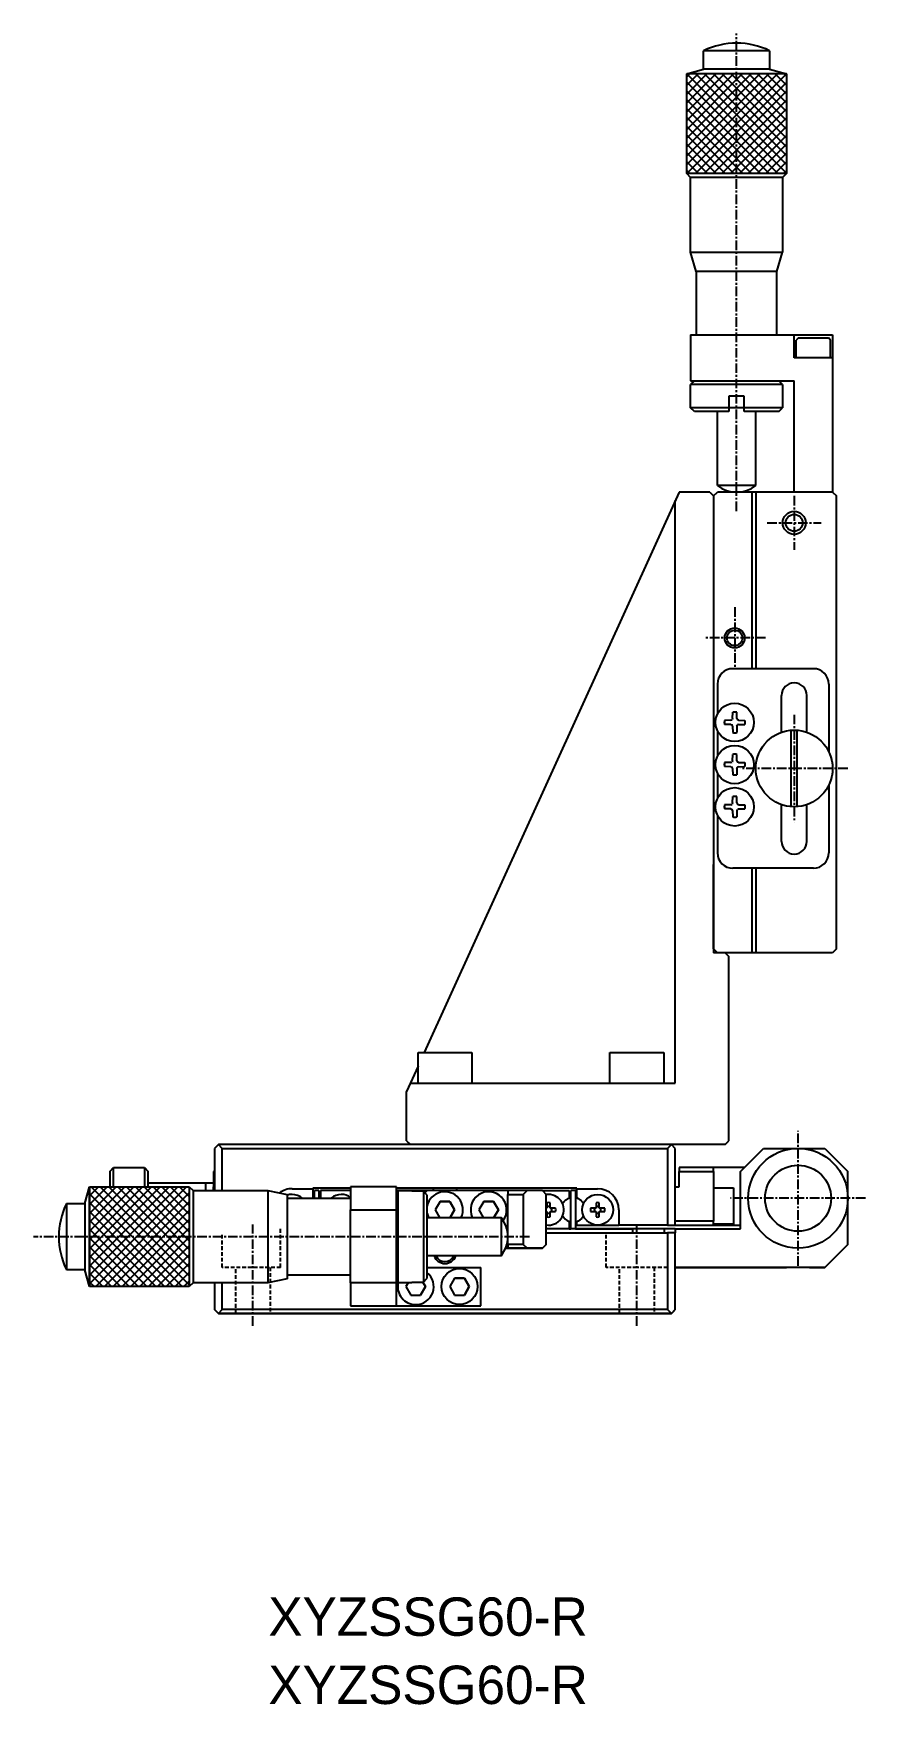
# Model space of a CAD drawing. Extents: x 49 to 309, y 19 to 239.
# Drawn here: x 49.4 to 157.8, y 19 to 236.7 of the extents above; entities that cross this region are included whole.
import ezdxf

# ---------------------------------------------------------------- set-up
doc = ezdxf.new("R2010")
doc.units = 0
doc.linetypes.add('CENTER', pattern=[2, 1.25, -0.25, 0.25, -0.25])
doc.linetypes.add('DASHED', pattern=[0.75, 0.5, -0.25])
doc.layers.get('0').update_dxf_attribs({"linetype": 'CONTINUOUS'})
doc.layers.add('CENTER', color=1, linetype='CENTER')
doc.styles.get("Standard").update_dxf_attribs({"font": 'FGP教科書体NT-M'})

msp = doc.modelspace()

# ---------------------------------------------------------------- linework, layer by layer
at = {"color": 7, "linetype": 'CONTINUOUS'}
for p, q in [((145.322258, 234.482247), (136.722258, 234.482247)), ((136.722258, 232.071736), (136.722258, 234.482247)), ((145.322258, 234.482247), (145.322258, 232.071736)), ((134.522259, 231.482248), (136.722258, 232.071736)), ((134.522259, 218.482247), (134.522259, 231.482248)), ((145.322258, 232.071736), (136.722258, 232.071736)), ((145.322258, 232.071736), (147.522257, 231.482248)), ((147.522257, 231.482248), (147.522257, 218.482247)), ((135.022262, 217.982245), (134.522259, 218.482247)), ((135.022261, 208.232241), (135.022261, 217.982248)), ((147.022254, 217.982245), (135.022262, 217.982245)), ((147.522257, 218.482247), (147.022254, 217.982245)), ((147.057533, 208.232241), (147.057533, 217.982248)), ((135.022261, 208.232241), (147.022259, 208.232241)), ((135.77226, 205.732241), (135.022261, 208.232241)), ((146.272257, 205.732241), (147.022259, 208.232241)), ((146.272257, 205.732241), (135.77226, 205.732241)), ((135.77226, 205.732241), (135.77226, 197.482241)), ((146.272257, 197.482241), (146.272257, 205.732241)), ((135.022258, 197.482248), (135.022258, 191.482248)), ((135.022258, 197.482248), (153.522258, 197.482248)), ((148.522258, 194.482248), (148.522258, 197.482248)), ((149.072259, 197.082248), (148.772258, 196.782247)), ((148.772258, 194.482248), (148.772258, 196.782247)), ((149.072259, 197.082248), (152.972258, 197.082248)), ((153.272258, 196.782247), (152.972258, 197.082248)), ((153.272258, 194.482248), (153.272258, 196.782247)), ((153.522258, 197.482248), (153.522258, 176.982249)), ((153.522258, 194.482248), (148.522258, 194.482248)), ((135.022258, 191.482248), (148.52226, 191.482248)), ((135.522258, 191.482248), (135.022258, 190.982248)), ((135.022258, 187.982248), (135.022258, 190.982248)), ((147.022257, 190.982248), (135.022258, 190.982248)), ((142.022258, 189.482248), (140.022258, 189.482248)), ((140.022258, 189.482248), (140.022258, 187.482248)), ((142.022258, 187.482248), (142.022258, 189.482248)), ((147.022257, 190.982248), (146.522257, 191.482248)), ((147.022257, 190.982248), (147.022257, 187.982248)), ((148.52226, 176.982249), (148.52226, 191.482248)), ((135.522258, 187.482248), (135.022258, 187.982248)), ((140.022258, 187.982248), (135.022258, 187.982248)), ((140.022258, 187.482248), (135.522258, 187.482248)), ((138.522261, 177.85975), (138.522261, 187.482248)), ((142.022258, 187.982248), (140.022258, 187.982248)), ((147.022257, 187.982248), (142.022258, 187.982248)), ((146.522257, 187.482248), (142.022258, 187.482248)), ((143.522259, 177.85975), (143.522259, 187.482248)), ((146.522257, 187.482248), (147.022257, 187.982248)), ((133.522258, 176.982249), (100.340445, 103.982251)), ((137.522258, 176.982249), (133.522258, 176.982249)), ((137.522258, 176.982249), (138.022258, 176.482249)), ((138.022258, 176.482249), (138.522258, 176.982249)), ((138.022258, 176.482249), (138.022258, 116.982249)), ((138.022258, 176.482249), (138.022258, 165.482251)), ((153.522259, 176.982249), (138.522258, 176.982249)), ((143.522261, 177.859751), (138.522261, 177.859751)), ((143.022257, 176.982249), (143.022257, 153.982249)), ((143.522256, 176.982249), (143.522256, 153.982249)), ((153.522259, 176.982249), (154.022259, 176.482249)), ((154.022259, 117.482249), (154.022259, 176.482249)), ((133.022258, 99.982251), (133.022258, 175.882249)), ((151.022259, 153.982249), (140.522258, 153.982249)), ((138.522258, 151.982249), (138.522258, 148.071974)), ((146.872259, 145.627408), (146.872259, 150.48225)), ((150.172259, 145.767383), (150.172259, 150.48225)), ((153.022259, 151.982249), (153.022259, 143.161699)), ((140.497851, 147.481574), (140.512258, 148.306975)), ((141.046666, 147.481574), (141.032258, 148.306975)), ((138.522258, 145.892524), (138.522258, 142.571973)), ((140.290399, 147.256961), (139.447532, 147.242249)), ((140.290399, 146.707537), (139.447532, 146.722249)), ((140.290399, 147.256961), (140.424412, 147.316628)), ((140.290399, 146.707537), (140.424412, 146.64787)), ((140.497851, 147.481574), (140.424412, 147.316628)), ((140.497851, 146.482924), (140.424412, 146.64787)), ((140.497851, 146.482924), (140.512258, 145.657522)), ((141.046666, 146.482924), (141.032258, 145.657522)), ((141.046666, 147.481574), (141.120105, 147.316628)), ((141.046666, 146.482924), (141.120105, 146.64787)), ((141.254118, 147.256961), (141.120105, 147.316628)), ((141.254118, 146.707537), (141.120105, 146.64787)), ((141.254118, 147.256961), (142.096985, 147.242249)), ((141.254118, 146.707537), (142.096985, 146.722249)), ((148.122259, 135.998277), (148.122259, 145.966223)), ((148.922259, 135.998277), (148.922259, 145.966223)), ((140.290399, 141.75696), (139.447532, 141.742248)), ((140.290399, 141.75696), (140.424412, 141.816627)), ((140.497851, 141.981573), (140.424412, 141.816627)), ((140.497851, 141.981573), (140.512258, 142.806974)), ((141.046666, 141.981573), (141.032258, 142.806974)), ((141.046666, 141.981573), (141.120105, 141.816627)), ((141.254118, 141.75696), (141.120105, 141.816627)), ((141.254118, 141.75696), (142.096985, 141.742248)), ((138.522258, 140.392523), (138.522258, 137.071973)), ((140.290399, 141.207536), (139.447532, 141.222248)), ((140.290399, 141.207536), (140.424412, 141.147869)), ((140.497851, 140.982923), (140.424412, 141.147869)), ((140.497851, 140.982923), (140.512258, 140.157521)), ((141.046666, 140.982923), (141.032258, 140.157521)), ((141.046666, 140.982923), (141.120105, 141.147869)), ((141.254118, 141.207536), (141.120105, 141.147869)), ((141.254118, 141.207536), (142.096985, 141.222248)), ((140.497851, 136.481573), (140.512258, 137.306975)), ((141.046666, 136.481573), (141.032258, 137.306975)), ((153.022259, 138.8028), (153.022259, 129.982251)), ((140.290399, 136.256961), (139.447532, 136.242248)), ((140.290399, 135.707536), (139.447532, 135.722248)), ((140.290399, 136.256961), (140.424412, 136.316627)), ((140.290399, 135.707536), (140.424412, 135.647869)), ((140.497851, 136.481573), (140.424412, 136.316627)), ((140.497851, 135.482923), (140.424412, 135.647869)), ((140.497851, 135.482923), (140.512258, 134.657522)), ((141.046666, 135.482923), (141.032258, 134.657522)), ((141.046666, 136.481573), (141.120105, 136.316627)), ((141.046666, 135.482923), (141.120105, 135.647869)), ((141.254118, 136.256961), (141.120105, 136.316627)), ((141.254118, 135.707536), (141.120105, 135.647869)), ((141.254118, 136.256961), (142.096985, 136.242248)), ((141.254118, 135.707536), (142.096985, 135.722248)), ((146.872259, 131.48225), (146.872259, 136.337091)), ((150.172259, 131.48225), (150.172259, 136.197116)), ((138.522258, 134.892524), (138.522258, 129.982251)), ((138.022258, 117.482249), (138.022258, 128.482251)), ((151.022259, 127.982251), (140.522258, 127.982251)), ((143.022257, 127.982251), (143.022257, 116.982249)), ((143.522256, 127.982251), (143.522256, 116.982249)), ((138.022258, 117.482249), (138.522258, 116.982249)), ((139.522258, 116.982249), (138.022258, 116.982249)), ((153.522259, 116.982249), (138.522258, 116.982249)), ((139.522258, 116.982249), (140.022258, 116.482249)), ((140.022258, 92.482248), (140.022258, 116.482249)), ((154.022259, 117.482249), (153.522259, 116.982249)), ((99.522258, 103.982251), (106.522258, 103.982251)), ((99.522258, 99.982251), (99.522258, 103.982251)), ((106.522258, 103.982251), (106.522258, 99.982251)), ((124.522258, 103.982251), (131.522258, 103.982251)), ((124.522258, 99.982251), (124.522258, 103.982251)), ((131.522258, 103.982251), (131.522258, 99.982251)), ((99.522258, 102.18224), (98.022263, 98.882251)), ((98.022263, 92.482248), (98.022263, 98.882251)), ((98.522263, 99.982251), (133.022258, 99.982251)), ((73.522259, 91.982248), (73.022259, 91.482248)), ((73.022259, 91.482248), (73.022259, 85.982244)), ((132.522259, 91.982248), (73.522259, 91.982248)), ((74.022259, 91.482248), (73.522259, 91.982248)), ((74.022259, 91.482248), (132.022259, 91.482248)), ((74.022259, 85.982244), (74.022259, 91.482248)), ((98.022263, 92.482248), (98.522263, 91.982248)), ((139.522258, 91.982248), (98.522263, 91.982248)), ((132.522259, 91.982248), (132.022259, 91.482248)), ((132.022259, 91.482248), (132.022259, 81.482248)), ((133.022259, 91.482248), (132.522259, 91.982248)), ((133.022259, 81.482248), (133.022259, 91.482248)), ((139.522258, 91.982248), (140.022258, 92.482248)), ((141.522259, 88.482248), (144.522259, 91.482248)), ((144.522259, 91.482248), (149.022259, 91.482248)), ((149.022259, 91.482248), (152.522259, 91.482248)), ((152.522259, 91.482248), (155.522259, 88.482248)), ((59.372258, 88.482248), (59.872258, 88.982248)), ((59.372258, 88.482248), (59.372258, 86.482247)), ((59.872258, 88.982248), (63.872258, 88.982248)), ((59.872258, 86.482247), (59.872258, 88.982248)), ((63.872258, 88.982248), (64.372258, 88.482248)), ((63.872258, 88.982248), (63.872258, 86.482247)), ((64.372258, 86.482247), (64.372258, 88.482248)), ((64.372258, 86.982248), (64.372258, 88.482248)), ((72.872259, 88.482248), (72.872259, 86.482248)), ((73.022259, 88.482248), (72.872259, 88.482248)), ((138.022259, 88.982248), (133.522259, 88.982248)), ((133.522259, 88.982248), (133.522259, 88.482248)), ((133.522259, 88.482248), (138.022259, 88.482248)), ((133.522259, 86.482248), (133.522259, 88.482248)), ((142.022259, 88.982248), (138.022259, 88.982248)), ((138.022259, 88.482248), (138.022259, 88.982248)), ((138.022259, 88.482248), (138.022259, 81.982248)), ((141.522259, 80.982248), (141.522259, 88.482248)), ((155.522259, 84.982248), (155.522259, 88.482248)), ((56.132763, 84.282248), (56.722252, 86.482247)), ((56.722251, 73.482249), (56.722252, 86.482247)), ((56.722252, 86.482247), (69.722253, 86.482247)), ((64.372258, 86.982248), (71.872258, 86.982248)), ((64.372258, 86.482247), (64.372258, 86.982248)), ((64.372258, 86.482247), (64.372258, 86.982248)), ((69.722253, 86.482247), (69.722252, 73.482249)), ((69.722253, 86.482247), (70.222255, 85.982244)), ((70.222255, 85.982244), (70.222254, 73.982252)), ((70.222255, 85.982244), (79.97226, 85.982244)), ((71.872258, 85.982244), (71.872258, 86.982248)), ((71.872259, 86.982248), (72.872259, 86.982248)), ((71.872259, 85.982244), (71.872259, 86.982248)), ((72.872259, 85.982244), (72.872259, 86.482248)), ((79.97226, 85.982244), (79.972259, 73.982252)), ((79.97226, 85.982244), (82.472258, 85.482245)), ((82.472258, 85.482245), (82.472258, 74.482251)), ((82.472258, 85.482245), (82.472258, 84.982248)), ((82.472258, 85.232245), (82.472258, 74.732251)), ((82.472258, 85.232245), (82.472258, 84.982248)), ((82.472258, 84.982248), (90.722258, 84.982248)), ((83.122259, 86.232248), (85.822259, 86.232248)), ((85.745335, 84.982248), (85.822259, 85.02666)), ((90.722258, 86.282248), (85.822259, 86.282248)), ((85.822259, 86.232248), (85.822259, 86.282248)), ((85.822259, 86.232248), (85.822259, 85.02666)), ((86.022259, 84.982248), (86.022259, 85.982248)), ((86.622259, 85.982248), (86.022259, 85.982248)), ((86.622259, 85.982248), (86.622259, 84.982248)), ((90.722258, 85.982248), (86.822259, 85.982248)), ((86.822259, 85.982248), (86.822259, 85.02666)), ((86.822259, 85.02666), (86.899182, 84.982248)), ((86.822259, 85.02666), (86.899182, 84.982248)), ((90.722258, 86.482248), (90.722258, 83.482248)), ((96.722258, 86.482248), (90.722258, 86.482248)), ((96.722258, 83.482248), (96.722258, 86.482248)), ((101.022264, 86.282248), (96.722258, 86.282248)), ((96.922258, 85.982248), (96.722258, 85.982248)), ((96.722259, 85.782248), (96.922259, 85.982248)), ((98.722259, 85.982248), (96.922258, 85.982248)), ((96.922258, 73.982248), (96.922259, 85.982248)), ((96.922259, 85.982248), (98.722259, 85.982248)), ((100.722258, 85.982248), (98.722259, 85.982248)), ((98.722259, 85.898327), (98.722259, 85.982248)), ((100.222259, 85.898327), (98.722259, 85.898327)), ((100.222259, 85.898327), (100.222258, 74.066168)), ((100.722258, 85.390574), (100.222259, 85.898327)), ((100.428698, 85.688687), (100.722258, 85.982248)), ((111.222258, 85.982248), (100.722258, 85.982248)), ((100.722258, 74.573921), (100.722258, 85.390574)), ((105.022253, 86.282248), (101.022264, 86.282248)), ((101.522259, 85.982248), (101.522259, 86.282248)), ((104.522259, 86.282248), (104.522259, 85.982248)), ((120.222259, 86.282248), (105.022253, 86.282248)), ((113.722258, 85.982248), (111.222258, 85.982248)), ((111.222258, 85.982248), (111.222258, 85.482248)), ((111.222258, 78.982248), (111.222258, 85.482248)), ((111.222258, 85.482248), (113.222258, 85.482248)), ((113.222258, 85.482248), (113.722258, 85.982248)), ((113.222258, 85.482248), (113.222258, 78.982248)), ((115.722258, 85.982248), (113.722258, 85.982248)), ((115.722258, 85.982248), (116.222258, 85.482248)), ((115.722259, 85.982248), (119.222259, 85.982248)), ((116.222258, 78.982248), (116.222258, 85.482248)), ((119.222259, 85.02666), (118.928508, 84.857063)), ((119.222259, 85.02666), (118.928509, 84.857063)), ((119.222259, 85.982248), (119.222259, 85.02666)), ((119.422258, 80.982248), (119.422259, 85.982248)), ((120.022259, 85.982248), (119.422259, 85.982248)), ((120.022259, 85.982248), (120.022258, 80.982248)), ((120.222259, 86.232248), (120.222259, 86.282248)), ((120.222259, 85.02666), (120.222259, 86.232248)), ((120.222259, 86.232248), (122.922259, 86.232248)), ((120.516009, 84.857063), (120.222259, 85.02666)), ((133.022259, 86.482248), (133.522259, 86.482248)), ((138.022259, 86.332248), (140.622259, 86.332248)), ((140.622259, 86.332248), (140.622259, 83.982248)), ((155.522258, 78.982248), (155.522259, 84.982248)), ((53.722252, 84.282248), (53.722252, 75.682248)), ((53.722252, 84.282248), (56.132763, 84.282248)), ((56.132763, 84.282248), (56.132763, 75.682248)), ((90.722258, 73.982248), (90.722258, 83.482248)), ((90.722258, 83.482248), (96.722258, 83.482248)), ((96.722258, 75.232248), (96.722258, 83.482248)), ((102.387173, 84.582248), (101.752088, 83.482248)), ((101.752088, 83.482248), (102.32944, 82.482244)), ((102.387173, 84.582248), (103.657344, 84.582248)), ((103.657344, 84.582248), (102.387173, 84.582248)), ((103.657344, 84.582248), (104.292429, 83.482248)), ((104.292429, 83.482248), (103.657344, 84.582248)), ((104.292429, 83.482248), (103.715077, 82.482244)), ((103.715077, 82.482244), (104.292429, 83.482248)), ((108.087173, 84.582248), (107.452088, 83.482248)), ((107.452088, 83.482248), (108.02944, 82.482244)), ((108.087173, 84.582248), (109.357344, 84.582248)), ((109.357344, 84.582248), (108.087173, 84.582248)), ((109.357344, 84.582248), (109.992429, 83.482248)), ((109.992429, 83.482248), (109.357344, 84.582248)), ((109.992429, 83.482248), (109.415077, 82.482244)), ((109.415077, 82.482244), (109.992429, 83.482248)), ((116.222258, 83.682248), (116.322258, 83.682248)), ((116.322258, 83.682248), (116.222258, 83.682248)), ((116.222258, 83.282248), (116.322258, 83.282248)), ((116.322258, 84.410956), (116.322258, 83.682248)), ((116.322258, 83.282248), (116.322258, 82.553539)), ((116.722258, 83.682248), (116.722258, 84.410956)), ((117.450967, 83.682248), (116.722258, 83.682248)), ((116.722258, 83.682248), (116.908651, 83.682248)), ((116.722258, 83.282248), (117.450967, 83.282248)), ((116.722258, 82.553539), (116.722258, 83.282248)), ((117.450967, 83.682248), (116.908651, 83.682248)), ((122.722259, 83.682248), (121.99355, 83.682248)), ((121.99355, 83.282248), (122.722259, 83.282248)), ((122.722259, 84.410956), (122.722259, 83.682248)), ((122.722259, 83.282248), (122.722259, 82.553539)), ((123.122259, 83.682248), (123.122259, 84.410956)), ((123.850967, 83.682248), (123.122259, 83.682248)), ((123.122259, 82.553539), (123.122259, 83.282248)), ((123.122259, 83.282248), (123.850967, 83.282248)), ((125.672259, 83.482248), (125.672259, 81.482248)), ((140.622259, 83.982248), (140.622258, 81.632248)), ((100.722258, 82.482244), (110.344749, 82.482244)), ((110.344749, 82.482244), (110.344749, 77.482252)), ((119.222258, 80.982248), (116.222258, 80.982248)), ((118.928508, 82.107432), (119.222258, 81.937836)), ((119.222258, 81.937836), (119.222258, 80.982248)), ((119.222258, 80.982248), (119.422258, 80.982248)), ((119.422258, 80.982248), (119.222258, 80.982248)), ((120.022258, 80.982248), (119.422258, 80.982248)), ((120.022258, 80.982248), (127.522258, 80.982248)), ((127.522258, 80.982248), (120.022258, 80.982248)), ((120.222259, 81.937836), (120.516009, 82.107432)), ((120.222259, 81.482248), (120.222259, 81.937836)), ((120.222259, 81.482248), (122.922259, 81.482248)), ((122.922259, 81.482248), (125.672259, 81.482248)), ((132.022259, 81.482248), (125.672259, 81.482248)), ((127.522258, 80.482248), (127.522258, 80.982248)), ((131.622258, 80.982248), (127.522258, 80.982248)), ((133.022258, 80.982248), (131.622258, 80.982248)), ((131.622258, 80.482248), (131.622258, 80.982248)), ((132.022259, 81.482248), (133.022259, 81.482248)), ((133.022258, 80.982248), (133.022259, 80.482248)), ((138.022259, 81.982248), (133.022259, 81.982248)), ((133.022259, 81.482248), (138.022259, 81.482248)), ((133.022259, 80.982248), (141.522259, 80.982248)), ((140.622258, 81.632248), (138.022258, 81.632248)), ((138.022259, 81.482248), (138.022259, 81.982248)), ((138.022259, 81.482248), (141.522259, 81.482248)), ((110.930349, 78.482248), (111.222258, 78.482248)), ((111.222258, 78.482248), (110.930349, 78.482248)), ((113.222258, 78.982248), (111.222258, 78.982248)), ((111.222258, 78.982248), (111.222258, 78.482248)), ((115.722258, 78.482248), (111.222258, 78.482248)), ((111.222258, 78.482248), (113.722258, 78.482248)), ((113.722258, 78.482248), (113.222258, 78.982248)), ((113.722258, 78.482248), (115.722258, 78.482248)), ((115.722258, 78.482248), (116.222258, 78.982248)), ((116.222258, 78.982248), (115.722258, 78.482248)), ((116.222258, 80.482248), (132.022258, 80.482248)), ((132.022258, 80.482248), (132.022258, 70.482248)), ((133.022258, 80.482248), (132.022258, 80.482248)), ((133.022258, 70.482248), (133.022258, 80.482248)), ((152.522258, 75.982248), (155.522258, 78.982248)), ((155.522258, 78.982248), (152.522258, 75.982248)), ((110.344749, 77.482252), (100.722258, 77.482252)), ((56.132763, 75.682248), (53.722252, 75.682248)), ((56.722251, 73.482249), (56.132763, 75.682248)), ((82.472258, 74.482251), (79.972259, 73.982252)), ((90.722258, 74.982248), (82.472258, 74.982248)), ((82.472258, 74.982248), (82.472258, 74.732251)), ((82.472258, 74.982248), (82.472258, 74.482251)), ((96.722258, 73.982248), (96.722258, 75.232248)), ((96.922258, 73.982248), (96.722258, 74.182248)), ((98.722258, 74.066168), (100.222258, 74.066168)), ((98.722258, 73.982248), (98.722258, 74.066168)), ((100.155303, 74.066168), (100.492429, 73.482248)), ((100.492429, 73.482248), (100.155303, 74.066168)), ((100.222258, 74.066168), (100.722258, 74.573921)), ((100.722258, 75.982248), (107.722258, 75.982248)), ((104.287173, 74.582248), (103.652088, 73.482248)), ((104.287173, 74.582248), (105.557344, 74.582248)), ((105.557344, 74.582248), (104.287173, 74.582248)), ((105.557344, 74.582248), (106.192429, 73.482248)), ((106.192429, 73.482248), (105.557344, 74.582248)), ((107.722258, 70.982248), (107.722258, 75.982248)), ((133.022258, 75.982248), (140.022258, 75.982248)), ((152.522258, 75.982248), (133.022258, 75.982248)), ((140.022258, 75.982248), (147.522264, 75.982248)), ((150.522253, 75.982248), (152.522258, 75.982248)), ((69.722252, 73.482249), (56.722251, 73.482249)), ((70.222254, 73.982252), (69.722252, 73.482249)), ((79.972259, 73.982252), (70.222254, 73.982252)), ((73.022258, 73.982252), (73.022258, 70.482248)), ((74.022258, 70.482248), (74.022258, 73.982252)), ((96.722258, 73.982248), (90.722258, 73.982248)), ((90.722258, 73.982248), (90.722258, 70.982248)), ((96.722258, 70.982248), (96.722258, 73.982248)), ((98.722258, 73.982248), (96.922258, 73.982248)), ((98.240763, 73.982248), (97.952088, 73.482248)), ((97.952088, 73.482248), (98.587173, 72.382248)), ((98.587173, 72.382248), (99.857344, 72.382248)), ((100.492429, 73.482248), (99.857344, 72.382248)), ((99.857344, 72.382248), (100.492429, 73.482248)), ((103.652088, 73.482248), (104.287173, 72.382248)), ((104.287173, 72.382248), (105.557344, 72.382248)), ((106.192429, 73.482248), (105.557344, 72.382248)), ((105.557344, 72.382248), (106.192429, 73.482248)), ((73.522258, 69.982248), (73.022258, 70.482248)), ((73.022258, 70.482248), (73.522258, 69.982248)), ((73.522258, 69.982248), (73.172258, 70.332248)), ((73.172258, 70.332248), (73.522258, 69.982248)), ((73.522258, 69.982248), (74.022258, 70.482248)), ((132.522258, 69.982248), (73.522258, 69.982248)), ((73.522258, 69.982248), (132.522258, 69.982248)), ((132.022258, 70.482248), (74.022258, 70.482248)), ((80.272258, 69.982248), (75.772258, 69.982248)), ((78.022258, 69.982248), (75.772258, 69.982248)), ((80.272258, 69.982248), (78.022258, 69.982248)), ((90.722258, 70.982248), (96.722258, 70.982248)), ((90.722258, 70.982248), (92.222264, 70.982248)), ((95.222253, 70.982248), (96.722258, 70.982248)), ((96.722258, 70.982248), (107.722258, 70.982248)), ((96.722258, 70.982248), (107.722258, 70.982248)), ((130.272258, 69.982248), (125.772258, 69.982248)), ((128.022258, 69.982248), (125.772258, 69.982248)), ((130.272258, 69.982248), (128.022258, 69.982248)), ((132.022258, 70.482248), (132.522258, 69.982248)), ((133.022258, 70.482248), (132.522258, 69.982248)), ((132.522258, 69.982248), (133.022258, 70.482248)), ((132.522258, 69.982248), (132.872258, 70.332248)), ((132.872258, 70.332248), (132.522258, 69.982248))]:
    msp.add_line(p, q, dxfattribs=at)
at = {"color": 3, "linetype": 'CONTINUOUS'}
for p, q in [((147.522257, 231.482248), (134.522259, 231.482248)), ((134.52226, 231.140741), (134.863766, 231.482247)), ((134.52226, 229.991692), (136.012815, 231.482247)), ((134.52226, 228.842644), (137.161863, 231.482247)), ((134.52226, 227.693595), (138.310912, 231.482247)), ((134.52226, 226.544547), (139.45996, 231.482247)), ((134.52226, 225.395498), (140.609009, 231.482247)), ((134.52226, 224.24645), (141.758057, 231.482247)), ((134.52226, 223.097401), (142.907106, 231.482247)), ((134.52226, 221.948353), (144.056154, 231.482247)), ((134.52226, 220.799304), (145.205202, 231.482247)), ((134.52226, 219.650256), (146.354251, 231.482247)), ((134.52226, 218.501207), (147.503299, 231.482247)), ((147.522258, 218.520302), (134.560313, 231.482247)), ((147.522258, 219.669351), (135.709361, 231.482247)), ((147.522258, 220.818399), (136.85841, 231.482247)), ((147.522258, 221.967447), (138.007458, 231.482247)), ((147.522258, 223.116496), (139.156507, 231.482247)), ((147.522258, 224.265544), (140.305555, 231.482247)), ((147.522258, 225.414593), (141.454604, 231.482247)), ((147.522258, 226.563641), (142.603652, 231.482247)), ((147.522258, 227.71269), (143.7527, 231.482247)), ((147.522258, 228.861738), (144.901749, 231.482247)), ((147.522258, 230.010787), (146.050797, 231.482247)), ((147.522258, 231.159835), (147.199846, 231.482247)), ((146.411265, 218.482246), (134.52226, 230.371252)), ((145.262217, 218.482246), (134.52226, 229.222203)), ((135.652347, 218.482246), (147.522258, 230.352157)), ((136.801395, 218.482246), (147.522258, 229.203108)), ((144.113168, 218.482246), (134.52226, 228.073155)), ((142.96412, 218.482246), (134.52226, 226.924106)), ((137.950444, 218.482246), (147.522258, 228.05406)), ((139.099492, 218.482246), (147.522258, 226.905011)), ((141.815071, 218.482246), (134.52226, 225.775058)), ((140.666023, 218.482246), (134.52226, 224.626009)), ((140.248541, 218.482246), (147.522258, 225.755963)), ((141.397589, 218.482246), (147.522258, 224.606914)), ((139.516974, 218.482246), (134.52226, 223.476961)), ((138.367926, 218.482246), (134.52226, 222.327912)), ((142.546638, 218.482246), (147.522258, 223.457866)), ((143.695686, 218.482246), (147.522258, 222.308818)), ((137.218877, 218.482246), (134.52226, 221.178864)), ((136.069829, 218.482246), (134.52226, 220.029815)), ((144.844735, 218.482246), (147.522258, 221.159769)), ((145.993783, 218.482246), (147.522258, 220.010721)), ((147.522257, 218.482247), (134.522259, 218.482247)), ((134.92078, 218.482246), (134.52226, 218.880767)), ((147.142832, 218.482246), (147.522258, 218.861672)), ((56.722252, 73.821303), (69.383195, 86.482246)), ((56.722252, 74.970351), (68.234146, 86.482246)), ((56.722252, 76.1194), (67.085098, 86.482246)), ((56.722252, 77.268448), (65.93605, 86.482246)), ((56.722252, 78.417497), (64.787001, 86.482246)), ((56.722252, 79.566545), (63.637953, 86.482246)), ((56.722252, 80.715594), (62.488904, 86.482246)), ((56.722252, 81.864642), (61.339856, 86.482246)), ((56.722252, 83.013691), (60.190807, 86.482246)), ((56.722252, 84.162739), (59.041759, 86.482246)), ((56.722252, 85.311788), (57.89271, 86.482246)), ((56.722252, 86.460836), (56.743662, 86.482246)), ((68.806519, 73.482248), (56.722252, 85.566515)), ((69.722253, 73.715563), (56.95557, 86.482246)), ((57.532245, 73.482248), (69.722253, 85.672255)), ((69.722253, 74.864611), (58.104618, 86.482246)), ((69.722253, 76.01366), (59.253667, 86.482246)), ((69.722253, 77.162708), (60.402715, 86.482246)), ((69.722253, 78.311757), (61.551763, 86.482246)), ((69.722253, 79.460805), (62.700812, 86.482246)), ((69.722253, 80.609854), (63.84986, 86.482246)), ((69.722253, 81.758902), (64.998909, 86.482246)), ((69.722253, 82.907951), (66.147957, 86.482246)), ((69.722253, 84.056999), (67.297006, 86.482246)), ((69.722253, 85.206048), (68.446054, 86.482246)), ((69.722253, 86.355096), (69.595103, 86.482246)), ((67.657471, 73.482248), (56.722252, 84.417467)), ((66.508422, 73.482248), (56.722252, 83.268419)), ((58.681294, 73.482248), (69.722253, 84.523207)), ((59.830342, 73.482248), (69.722253, 83.374158)), ((65.359374, 73.482248), (56.722252, 82.11937)), ((64.210325, 73.482248), (56.722252, 80.970322)), ((60.979391, 73.482248), (69.722253, 82.22511)), ((62.128439, 73.482248), (69.722253, 81.076061)), ((63.061277, 73.482248), (56.722252, 79.821273)), ((61.912228, 73.482248), (56.722252, 78.672225)), ((63.277488, 73.482248), (69.722253, 79.927013)), ((64.426536, 73.482248), (69.722253, 78.777964)), ((60.76318, 73.482248), (56.722252, 77.523176)), ((59.614131, 73.482248), (56.722252, 76.374128)), ((65.575585, 73.482248), (69.722253, 77.628916)), ((66.724633, 73.482248), (69.722253, 76.479868)), ((58.465083, 73.482248), (56.722252, 75.225079)), ((57.316034, 73.482248), (56.722252, 74.076031)), ((67.873682, 73.482248), (69.722253, 75.330819)), ((69.02273, 73.482248), (69.722253, 74.181771))]:
    msp.add_line(p, q, dxfattribs=at)
at = {"color": 9, "linetype": 'CONTINUOUS'}
for p, q in [((56.722252, 86.482247), (56.722251, 73.482249)), ((56.722252, 86.482247), (69.722253, 86.482247)), ((69.722253, 86.482247), (69.722252, 73.482249)), ((72.872259, 86.482248), (73.022259, 86.482248)), ((69.722252, 73.482249), (56.722251, 73.482249))]:
    msp.add_line(p, q, dxfattribs=at)
at = {"color": 3, "linetype": 'DASHED'}
for p, q in [((81.622258, 75.982248), (81.622259, 80.982253)), ((74.022258, 75.982248), (74.022258, 80.482248)), ((124.022258, 75.982248), (124.022258, 80.482248)), ((81.622258, 75.982248), (74.022258, 75.982248)), ((75.772258, 69.982248), (75.772258, 75.982248)), ((81.622258, 75.982248), (78.022258, 75.982248)), ((80.272258, 75.982248), (80.272258, 69.982248)), ((128.022258, 75.982248), (124.022258, 75.982248)), ((125.772258, 69.982248), (125.772258, 75.982248)), ((132.022258, 75.982248), (128.022258, 75.982248)), ((130.272258, 75.982248), (130.272258, 69.982248))]:
    msp.add_line(p, q, dxfattribs=at)
at = {"color": 3, "linetype": 'CONTINUOUS'}
for centre, radius in [((148.522259, 172.982249), 1.499999), ((140.772258, 157.982248), 1.3)]:
    msp.add_circle(centre, radius, dxfattribs=at)
at = {"color": 7, "linetype": 'CONTINUOUS'}
for centre, radius in [((148.522259, 172.982249), 1.100001), ((140.772258, 157.982248), 1), ((140.772258, 146.982249), 2.5), ((148.522259, 140.98225), 5), ((140.772258, 141.482248), 2.5), ((140.772258, 135.982248), 2.5), ((149.022259, 84.982248), 6.499999), ((149.022259, 84.982248), 4.3), ((122.922259, 83.482248), 2), ((104.922258, 73.482248), 2.35)]:
    msp.add_circle(centre, radius, dxfattribs=at)
for centre, radius, start, end in [((141.022258, 225.737246), 9.745001, 63.816209, 116.183791), ((141.022261, 180.982249), 4, 231.31781, 308.68219), ((140.522258, 151.982249), 2, 90, 180), ((151.022259, 151.982249), 2, 0, 90), ((148.522259, 150.48225), 1.65, 0, 180), ((140.772258, 146.982249), 1.35, 78.895876, 101.104124), ((140.772258, 146.982249), 1.35, 168.895876, 191.104124), ((140.772258, 146.982249), 1.35, 348.895876, 11.104124), ((140.772258, 146.982249), 1.35, 258.895876, 281.104124), ((140.772258, 141.482248), 1.35, 168.895876, 191.104124), ((140.772258, 141.482248), 1.35, 78.895876, 101.104124), ((140.772258, 141.482248), 1.35, 348.895876, 11.104124), ((140.772258, 141.482248), 1.35, 258.895876, 281.104124), ((140.772258, 135.982248), 1.35, 78.895876, 101.104124), ((140.772258, 135.982248), 1.35, 168.895876, 191.104124), ((140.772258, 135.982248), 1.35, 348.895876, 11.104124), ((140.772258, 135.982248), 1.35, 258.895876, 281.104124), ((148.522259, 131.48225), 1.65, 180, 0), ((140.522258, 129.982251), 2, 180, 270), ((151.022259, 129.982251), 2, 270, 0), ((83.122259, 83.482248), 2.75, 90, 126.869989), ((83.122259, 83.482248), 2, 90, 108.965565), ((83.122259, 83.482248), 2, 48.590378, 90), ((86.322257, 83.482248), 1.5875, 100.893016, 109.111732), ((86.322257, 83.482248), 1.5875, 70.888268, 79.10691), ((89.522258, 83.482248), 2, 90, 131.409622), ((89.522258, 83.482248), 2, 53.130102, 90), ((103.022259, 83.482248), 2.35, 334.815556, 168.159726), ((108.722259, 83.482248), 2.35, 323.812599, 205.184444), ((116.522258, 83.482248), 2, 261.373073, 90), ((116.522258, 83.482248), 2, 90, 98.626927), ((119.722257, 83.482248), 1.5875, 100.893016, 120), ((119.722257, 83.482248), 1.5875, 60, 79.10691), ((122.922259, 83.482248), 2.75, 0, 90), ((62.467253, 79.982248), 9.745001, 153.816209, 206.183791), ((103.022259, 83.482248), 2.35, 191.840274, 205.184444), ((116.522258, 83.482248), 0.95, 77.846803, 102.153197), ((116.522258, 83.482248), 0.435085, 62.633517, 117.366483), ((116.522258, 83.482248), 0.435085, 242.633517, 297.366483), ((116.522258, 83.482248), 0.435085, 332.633517, 27.366483), ((116.522258, 83.482248), 0.95, 347.846803, 12.153197), ((119.837163, 83.367343), 1.75, 135, 148.118467), ((119.722257, 83.482248), 1.5875, 135.00025, 149.566737), ((119.722258, 83.482248), 1.5875, 120, 135), ((119.722259, 83.482248), 1.5875, 45, 60), ((119.722257, 83.482248), 1.5875, 30.433182, 45.000249), ((119.607354, 83.367343), 1.75, 31.881533, 45), ((122.922259, 83.482248), 0.95, 167.846803, 192.153197), ((122.922259, 83.482248), 0.435085, 152.633517, 207.366483), ((122.922259, 83.482248), 0.95, 77.846803, 102.153197), ((122.922259, 83.482248), 0.435085, 62.633517, 117.366483), ((122.922259, 83.482248), 0.435085, 242.633517, 297.366483), ((122.922259, 83.482248), 0.435085, 332.633517, 27.366483), ((122.922259, 83.482248), 0.95, 347.846803, 12.153197), ((107.222254, 79.982248), 3.999997, 0, 38.682189), ((116.522258, 83.482248), 0.95, 257.846803, 282.153197), ((119.837163, 83.597152), 1.75, 211.881533, 225), ((119.722257, 83.482248), 1.5875, 210.433263, 225.000025), ((119.722258, 83.482248), 1.5875, 225, 240), ((119.722257, 83.482248), 1.5875, 240, 259.106984), ((119.722257, 83.482248), 1.5875, 280.89309, 300.000031), ((119.722259, 83.482248), 1.5875, 300, 315), ((119.722257, 83.482248), 1.5875, 314.99975, 329.566818), ((119.607354, 83.597152), 1.75, 315, 328.118467), ((122.922259, 83.482248), 0.95, 257.846803, 282.153197), ((107.222254, 79.982248), 3.999997, 321.317811, 0), ((103.022258, 77.982248), 1.25, 203.577978, 336.422022), ((99.222258, 73.482248), 2.35, 270, 50.334985), ((99.222258, 73.482248), 2.35, 167.715506, 270)]:
    msp.add_arc(centre, radius, start, end, dxfattribs=at)
at = {"color": 9, "linetype": 'CONTINUOUS'}
for start, end in [(199.471059, 270), (270, 340.528941)]:
    msp.add_arc((103.022258, 77.982248), 1.5, start, end, dxfattribs=at)
at = {"layer": 'CENTER', "color": 1, "linetype": 'CENTER'}
for p, q in [((141.022258, 174.508253), (141.022258, 236.742462)), ((148.522259, 176.482248), (148.522259, 169.48225)), ((145.02226, 172.982249), (152.022258, 172.982249)), ((140.772258, 161.982247), (140.772258, 153.982248)), ((144.772257, 157.982248), (136.772258, 157.982248)), ((148.522259, 147.982251), (148.522259, 133.982249)), ((155.52226, 140.98225), (141.522258, 140.98225)), ((149.022259, 76.182249), (149.022259, 93.782246)), ((157.822257, 84.982248), (140.22226, 84.982248)), ((78.022258, 68.382248), (78.022258, 81.582248)), ((128.022258, 68.382248), (128.022258, 81.582248)), ((114.022253, 79.982248), (49.422251, 79.982248))]:
    msp.add_line(p, q, dxfattribs=at)

# ---------------------------------------------------------------- texts
at = {"color": 7}
for p in [(80.022259, 27.982248), (80.022259, 19.094131)]:
    msp.add_text('XYZSSG60-R', height=5, dxfattribs=at).set_placement(p)

doc.saveas('drawing.dxf')
